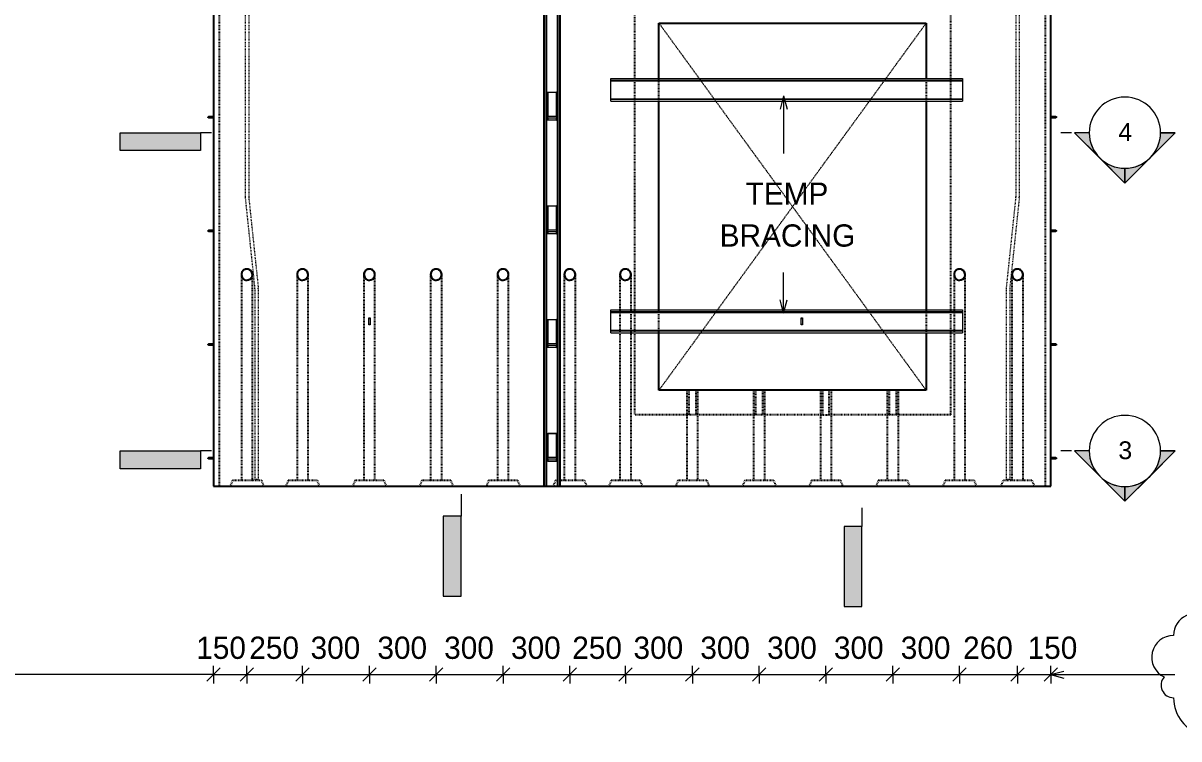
# Model space of a CAD drawing. Header units: millimetres. Extents: x 62878 to 76946, y 2133 to 10513.
# Drawn here: x 66028 to 71218, y 2133 to 5350 of the extents above; entities that cross this region are included whole.
import ezdxf

# ---------------------------------------------------------------- set-up
doc = ezdxf.new("R2010")
doc.units = ezdxf.units.MM
doc.linetypes.add('Dash', pattern=[6.36, 3.18, -3.18])
doc.linetypes.add('Overhead', pattern=[3.97, 2.38, -1.59])
for name, color, linetype, lineweight in [('A-ANNO-DIMS', 211, 'Continuous', 9), ('A-ANNO-DIMS-40', 211, 'Continuous', 9), ('A-DETL-MBND', 5, 'Continuous', 18), ('A-FLOR-OVHD', 1, 'Overhead', 18), ('A-GENM', 13, 'Continuous', 18), ('A-WALL', 113, 'Continuous', 25), ('A-WALL-HDLN', 110, 'Dash', 25), ('G-ANNO-REVC', 71, 'Continuous', 9), ('G-ANNO-SYMB', 111, 'Continuous', 9), ('G-ANNO-TEXT', 231, 'Continuous', 9), ('S-BEAM', 12, 'Continuous', 18), ('S-RBAR', 171, 'Continuous', 18)]:
    doc.layers.add(name, color=color, linetype=linetype, lineweight=lineweight)
doc.styles.add('Arial', font='arial.ttf', dxfattribs={"height": 80})
doc.styles.add('Nirmala UI Semilight', font='NirmalaS.ttf', dxfattribs={"height": 100})
doc.dimstyles.new('Diagonal_-_2_5mm_NI_UI', dxfattribs={"dimscale": 304.8, "dimtxt": 104.736395, "dimasz": 0.19685, "dimexe": 0.131234, "dimexo": 0.0625, "dimgap": 0.131234, "dimtad": 1, "dimdec": 0, "dimzin": 0, "dimdsep": 46, "dimtxsty": 'Nirmala UI Semilight', "dimblk1": 'OBLIQUE', "dimblk2": 'OBLIQUE', "dimsah": 1, "dimcen": 0.09, "dimazin": 0, "dimtfac": 1, "dimtdec": 4, "dimtix": 1, "dimtmove": 0, "dimatfit": 3, "dimfxl": 0.131234, "dimfxlon": 1, "dimtvp": 1, "dimtolj": 1, "dimtzin": 0, "dimarcsym": 2})
doc.dimstyles.new('Diagonal_-_2_5mm_NI_UI_2', dxfattribs={"dimscale": 304.8, "dimtxt": 104.736395, "dimasz": 0.19685, "dimexe": 0.131234, "dimexo": 0.0625, "dimgap": 0.131234, "dimtad": 1, "dimdec": 0, "dimzin": 0, "dimdsep": 46, "dimtxsty": 'Nirmala UI Semilight', "dimblk1": 'OBLIQUE', "dimblk2": 'OBLIQUE', "dimsah": 1, "dimcen": 0.09, "dimazin": 0, "dimtfac": 1, "dimtdec": 4, "dimtix": 1, "dimtmove": 2, "dimatfit": 3, "dimfxl": 0.131234, "dimfxlon": 1, "dimtvp": 1, "dimtolj": 1, "dimtzin": 0, "dimarcsym": 2})

# ---------------------------------------------------------------- blocks, each defined once
blk = doc.blocks.new('loopbox down bent - Wire Loop-602462-Elevation Front')
at = {"layer": 'A-GENM'}
for p, q in [((66857.3, 3905.8), (66858, 3905.8)), ((66883, 3908.8), (66881.5, 3908.8)), ((66881.5, 3902.7), (66883, 3902.7))]:
    blk.add_line(p, q, dxfattribs=at)
at = {"layer": 'A-GENM', "flags": 128}
for points in [[(66857.3, 3905.8), (66858.7, 3908.3), (66860.3, 3908.8)], [(66860.3, 3902.7), (66857.8, 3904.1), (66857.3, 3905.8)], [(66881.5, 3908.8), (66869.6, 3908.8), (66861.6, 3908.8), (66860.3, 3908.8)], [(66860.3, 3908.8), (66864.3, 3908.8), (66874.5, 3908.8), (66881.5, 3908.8)], [(66881.5, 3902.7), (66869.6, 3902.7), (66861.6, 3902.7), (66860.3, 3902.7)], [(66860.3, 3902.7), (66864.3, 3902.7), (66874.5, 3902.7), (66881.5, 3902.7)]]:
    blk.add_lwpolyline(points, dxfattribs=at)
blk = doc.blocks.new('loopbox down bent - Wire Loop-600440-Elevation Front')
at = {"layer": 'A-GENM'}
for p, q in [((70644.6, 3908.8), (70643, 3908.8)), ((70643, 3902.7), (70644.6, 3902.7)), ((70668.7, 3905.8), (70668.1, 3905.8))]:
    blk.add_line(p, q, dxfattribs=at)
at = {"layer": 'A-GENM', "flags": 128}
for points in [[(70644.6, 3908.8), (70656.5, 3908.8), (70664.4, 3908.8), (70665.8, 3908.8)], [(70665.8, 3908.8), (70661.8, 3908.8), (70651.5, 3908.8), (70644.6, 3908.8)], [(70644.6, 3902.7), (70656.5, 3902.7), (70664.4, 3902.7), (70665.8, 3902.7)], [(70665.8, 3902.7), (70661.8, 3902.7), (70651.5, 3902.7), (70644.6, 3902.7)], [(70665.8, 3908.8), (70668.3, 3907.4), (70668.8, 3905.8)], [(70668.8, 3905.8), (70667.4, 3903.2), (70665.8, 3902.7)]]:
    blk.add_lwpolyline(points, dxfattribs=at)
blk = doc.blocks.new('loopbox down bent - Wire Loop-V1-Elevation Front')
at = {"layer": 'A-GENM'}
for p, q in [((68382, 4017.2), (68382, 3906.8)), ((68383.2, 4017.2), (68382.1, 4017.2)), ((68383.2, 4017.2), (68384.8, 4017.2)), ((68384.8, 4017.2), (68384.8, 3908.7)), ((68384.8, 4017.2), (68421.2, 4017.2)), ((68421.2, 4016.3), (68384.8, 4016.3)), ((68421.2, 4017.2), (68422.8, 4017.2)), ((68421.2, 4017.2), (68421.2, 3908.7)), ((68424, 4017.2), (68422.8, 4017.2)), ((68424, 3904.8), (68424, 4017.2)), ((68382, 3906.7), (68382, 3892.3)), ((68382.1, 3892.3), (68383.2, 3892.3)), ((68384.8, 3892.3), (68383.2, 3892.3)), ((68384.5, 3908.8), (68384.7, 3908.8)), ((68384.7, 3902.7), (68384.5, 3902.7)), ((68384.8, 3902.8), (68384.8, 3892.3)), ((68384.8, 3893.1), (68421.2, 3893.1)), ((68421.2, 3892.3), (68384.8, 3892.3)), ((68421.2, 3902.8), (68421.2, 3892.3)), ((68422.8, 3892.3), (68421.2, 3892.3)), ((68421.4, 3908.8), (68421.6, 3908.8)), ((68421.6, 3902.7), (68421.4, 3902.7)), ((68422.8, 3892.3), (68424, 3892.3)), ((68424, 3892.3), (68424, 3904.7))]:
    blk.add_line(p, q, dxfattribs=at)
at = {"layer": 'A-GENM', "flags": 128}
for points in [[(68381.5, 3905.7), (68382.9, 3908.3), (68384.5, 3908.8)], [(68384.5, 3902.7), (68382, 3904.1), (68381.5, 3905.7)], [(68421.6, 3908.8), (68417.6, 3908.8), (68407.3, 3908.8), (68395.3, 3908.8), (68386.5, 3908.8), (68384.5, 3908.8)], [(68384.5, 3902.7), (68388.5, 3902.7), (68398.7, 3902.7), (68410.8, 3902.7), (68419.6, 3902.7), (68421.6, 3902.7)], [(68421.6, 3908.8), (68424.1, 3907.4), (68424.6, 3905.7)], [(68424.6, 3905.7), (68423.2, 3903.2), (68421.6, 3902.7)]]:
    blk.add_lwpolyline(points, dxfattribs=at)
at = {"layer": 'A-GENM'}
for start_param, end_param in [(0.108567, 0.261672), (2.87992, 3.101861), (5.759587, 6.174619), (3.255247, 3.349095)]:
    blk.add_ellipse((68388.6, 3905.7), major_axis=(0, 3.04), ratio=0.992467, start_param=start_param, end_param=end_param, dxfattribs=at)
blk = doc.blocks.new('RR spread anchor face based - RR-SA-1_4-160-614768-Elevation Front')
at = {"layer": 'A-GENM'}
for p, q in [((67660, 5602.2), (67660, 5604.7)), ((67660, 5604.7), (67666, 5604.7)), ((67660, 5577.2), (67660, 5602.2)), ((67660, 5602.2), (67666, 5602.2)), ((67660, 5574.7), (67660, 5577.2)), ((67660, 5577.2), (67666, 5577.2)), ((67666, 5574.7), (67660, 5574.7)), ((67666, 5604.7), (67666, 5602.2)), ((67666, 5602.2), (67666, 5577.2)), ((67666, 5577.2), (67666, 5574.7))]:
    blk.add_line(p, q, dxfattribs=at)
blk = doc.blocks.new('M_Linear Stiffener-Channel - C100X8-5349016-Elevation Front')
at = {"layer": 'S-BEAM'}
for p, q in [((68666.4, 4053.2), (68666.4, 4060.7)), ((68666.4, 4060.7), (70246.4, 4060.7)), ((68666.4, 4050.1), (68666.4, 4053.2)), ((68666.4, 4053.2), (70246.4, 4053.2)), ((68666.4, 3969.4), (68666.4, 4050.1)), ((68666.4, 4050.1), (70246.4, 4050.1)), ((70246.4, 4060.7), (70246.4, 4053.2)), ((70246.4, 4053.2), (70246.4, 4050.1)), ((70246.4, 4050.1), (70246.4, 3969.4)), ((68666.4, 3966.2), (68666.4, 3969.4)), ((68666.4, 3969.4), (70246.4, 3969.4)), ((68666.4, 3958.7), (68666.4, 3966.2)), ((70246.4, 3966.2), (68666.4, 3966.2)), ((68666.4, 3958.7), (70246.4, 3958.7)), ((70246.4, 3969.4), (70246.4, 3966.2)), ((70246.4, 3966.2), (70246.4, 3958.7))]:
    blk.add_line(p, q, dxfattribs=at)
blk = doc.blocks.new('Detail View - M_Section Tail - Filled Horizontal-14034-Elevation Front')
at = {"layer": 'G-ANNO-SYMB'}
blk.add_hatch(color=256, dxfattribs=at).paths.add_polyline_path([(66824.4, 3347.3), (66824.4, 3427.3), (66464.4, 3427.3), (66464.4, 3347.3)])
for p, q in [((66464.4, 3347.3), (66464.4, 3427.3)), ((66464.4, 3427.3), (66824.4, 3427.3)), ((66824.4, 3427.3), (66824.4, 3347.3)), ((66824.4, 3347.3), (66464.4, 3347.3))]:
    blk.add_line(p, q, dxfattribs=at)
blk = doc.blocks.new('Detail View - M_Section Head - Filled SHOP DWG-600895-Elevation Front')
at = {"layer": 'G-ANNO-SYMB'}
h = blk.add_hatch(color=256, dxfattribs=at)
edge = h.paths.add_edge_path()
edge.add_line((70748.9, 3427.3), (70815.2, 3427.3))
edge.add_arc((70975.2, 3427.3), 160, 180, 225)
edge.add_line((70862.1, 3314.2), (70748.9, 3427.3))
h = blk.add_hatch(color=256, dxfattribs=at)
edge = h.paths.add_edge_path()
edge.add_line((71201.5, 3427.3), (71088.3, 3314.2))
edge.add_arc((70975.2, 3427.3), 160, 315, 360)
edge.add_line((71135.2, 3427.3), (71201.5, 3427.3))
h = blk.add_hatch(color=256, dxfattribs=at)
edge = h.paths.add_edge_path()
edge.add_line((70975.2, 3201.1), (70862.1, 3314.2))
edge.add_arc((70975.2, 3427.3), 160, 225, 270)
edge.add_line((70975.2, 3267.3), (70975.2, 3201.1))
h = blk.add_hatch(color=256, dxfattribs=at)
edge = h.paths.add_edge_path()
edge.add_line((70975.2, 3201.1), (70975.2, 3267.3))
edge.add_arc((70975.2, 3427.3), 160, 270, 315)
edge.add_line((71088.3, 3314.2), (70975.2, 3201.1))
for p, q in [((70975.2, 3201.1), (70748.9, 3427.3)), ((70815.2, 3427.3), (70748.9, 3427.3)), ((70748.9, 3427.3), (70862.1, 3314.2)), ((70815.2, 3427.3), (70748.9, 3427.3)), ((70975.2, 3201.1), (71201.5, 3427.3)), ((71088.3, 3314.2), (71201.5, 3427.3)), ((71135.2, 3427.3), (71201.5, 3427.3)), ((71201.5, 3427.3), (71135.2, 3427.3)), ((70862.1, 3314.2), (70975.2, 3201.1)), ((70975.2, 3201.1), (71088.3, 3314.2)), ((70975.2, 3267.3), (70975.2, 3201.1)), ((70975.2, 3201.1), (70975.2, 3267.3))]:
    blk.add_line(p, q, dxfattribs=at)
for start, end in [(360, 180), (180, 360), (180, 225), (315, 0), (225, 270), (270, 315)]:
    blk.add_arc((70975.2, 3427.3), 160, start, end, dxfattribs=at)
blk = doc.blocks.new('DIMBLOCK60-Elevation Front')
at = {"layer": 'A-ANNO-DIMS-40'}
for p, q in [((66883, 2422.5), (66883, 2462.5)), ((66883, 2422.5), (66913, 2452.5)), ((67033, 2422.5), (67033, 2462.5)), ((67033, 2422.5), (67063, 2452.5)), ((66883, 2422.5), (66853, 2392.5)), ((66883, 2422.5), (67033, 2422.5)), ((66883, 2422.5), (66883, 2382.5)), ((67033, 2422.5), (67003, 2392.5)), ((67033, 2422.5), (67033, 2382.5))]:
    blk.add_line(p, q, dxfattribs=at)
at = {"layer": 'A-ANNO-DIMS-40', "color": 0, "insert": (66805.4, 2593), "char_height": 100, "width": 246.797, "attachment_point": 1, "line_spacing_factor": 1.142579, "style": 'Nirmala UI Semilight'}
blk.add_mtext('150', dxfattribs=at)
blk = doc.blocks.new('_Oblique')
at = {"color": 0, "linetype": 'ByBlock', "lineweight": -2}
blk.add_line((-0.5, -0.5), (0.5, 0.5), dxfattribs=at)
blk = doc.blocks.new('DIMBLOCK61-Elevation Front')
at = {"layer": 'A-ANNO-DIMS-40'}
for p, q in [((67033, 2422.5), (67033, 2462.5)), ((67033, 2422.5), (67063, 2452.5)), ((67283, 2422.5), (67283, 2462.5)), ((67283, 2422.5), (67313, 2452.5)), ((67033, 2422.5), (67003, 2392.5)), ((67033, 2422.5), (67283, 2422.5)), ((67033, 2422.5), (67033, 2382.5)), ((67283, 2422.5), (67253, 2392.5)), ((67283, 2422.5), (67283, 2382.5))]:
    blk.add_line(p, q, dxfattribs=at)
at = {"layer": 'A-ANNO-DIMS-40', "color": 0, "insert": (67043.8, 2593), "char_height": 100, "width": 274.219, "attachment_point": 1, "line_spacing_factor": 1.142579, "style": 'Nirmala UI Semilight'}
blk.add_mtext('250', dxfattribs=at)
blk = doc.blocks.new('DIMBLOCK62-Elevation Front')
at = {"layer": 'A-ANNO-DIMS-40'}
for p, q in [((67283, 2422.5), (67283, 2462.5)), ((67283, 2422.5), (67313, 2452.5)), ((67583, 2422.5), (67583, 2462.5)), ((67583, 2422.5), (67613, 2452.5)), ((67283, 2422.5), (67253, 2392.5)), ((67283, 2422.5), (67583, 2422.5)), ((67283, 2422.5), (67283, 2382.5)), ((67583, 2422.5), (67553, 2392.5)), ((67583, 2422.5), (67583, 2382.5))]:
    blk.add_line(p, q, dxfattribs=at)
at = {"layer": 'A-ANNO-DIMS-40', "color": 0, "insert": (67318.8, 2593), "char_height": 100, "width": 274.219, "attachment_point": 1, "line_spacing_factor": 1.142579, "style": 'Nirmala UI Semilight'}
blk.add_mtext('300', dxfattribs=at)
blk = doc.blocks.new('DIMBLOCK63-Elevation Front')
at = {"layer": 'A-ANNO-DIMS-40'}
for p, q in [((67583, 2422.5), (67583, 2462.5)), ((67583, 2422.5), (67613, 2452.5)), ((67883, 2422.5), (67883, 2462.5)), ((67883, 2422.5), (67913, 2452.5)), ((67583, 2422.5), (67553, 2392.5)), ((67583, 2422.5), (67883, 2422.5)), ((67583, 2422.5), (67583, 2382.5)), ((67883, 2422.5), (67853, 2392.5)), ((67883, 2422.5), (67883, 2382.5))]:
    blk.add_line(p, q, dxfattribs=at)
at = {"layer": 'A-ANNO-DIMS-40', "color": 0, "insert": (67618.8, 2593), "char_height": 100, "width": 274.219, "attachment_point": 1, "line_spacing_factor": 1.142579, "style": 'Nirmala UI Semilight'}
blk.add_mtext('300', dxfattribs=at)
blk = doc.blocks.new('DIMBLOCK64-Elevation Front')
at = {"layer": 'A-ANNO-DIMS-40'}
for p, q in [((67883, 2422.5), (67883, 2462.5)), ((67883, 2422.5), (67913, 2452.5)), ((68183, 2422.5), (68183, 2462.5)), ((68183, 2422.5), (68213, 2452.5)), ((67883, 2422.5), (67853, 2392.5)), ((67883, 2422.5), (68183, 2422.5)), ((67883, 2422.5), (67883, 2382.5)), ((68183, 2422.5), (68153, 2392.5)), ((68183, 2422.5), (68183, 2382.5))]:
    blk.add_line(p, q, dxfattribs=at)
at = {"layer": 'A-ANNO-DIMS-40', "color": 0, "insert": (67918.8, 2593), "char_height": 100, "width": 274.219, "attachment_point": 1, "line_spacing_factor": 1.142579, "style": 'Nirmala UI Semilight'}
blk.add_mtext('300', dxfattribs=at)
blk = doc.blocks.new('DIMBLOCK65-Elevation Front')
at = {"layer": 'A-ANNO-DIMS-40'}
for p, q in [((68183, 2422.5), (68183, 2462.5)), ((68183, 2422.5), (68213, 2452.5)), ((68483, 2422.5), (68483, 2462.5)), ((68483, 2422.5), (68513, 2452.5)), ((68183, 2422.5), (68153, 2392.5)), ((68183, 2422.5), (68483, 2422.5)), ((68183, 2422.5), (68183, 2382.5)), ((68483, 2422.5), (68453, 2392.5)), ((68483, 2422.5), (68483, 2382.5))]:
    blk.add_line(p, q, dxfattribs=at)
at = {"layer": 'A-ANNO-DIMS-40', "color": 0, "insert": (68218.8, 2593), "char_height": 100, "width": 274.219, "attachment_point": 1, "line_spacing_factor": 1.142579, "style": 'Nirmala UI Semilight'}
blk.add_mtext('300', dxfattribs=at)
blk = doc.blocks.new('DIMBLOCK66-Elevation Front')
at = {"layer": 'A-ANNO-DIMS-40'}
for p, q in [((68483, 2422.5), (68483, 2462.5)), ((68483, 2422.5), (68513, 2452.5)), ((68733, 2422.5), (68733, 2462.5)), ((68733, 2422.5), (68763, 2452.5)), ((68483, 2422.5), (68453, 2392.5)), ((68483, 2422.5), (68733, 2422.5)), ((68483, 2422.5), (68483, 2382.5)), ((68733, 2422.5), (68703, 2392.5)), ((68733, 2422.5), (68733, 2382.5))]:
    blk.add_line(p, q, dxfattribs=at)
at = {"layer": 'A-ANNO-DIMS-40', "color": 0, "insert": (68493.8, 2593), "char_height": 100, "width": 274.219, "attachment_point": 1, "line_spacing_factor": 1.142579, "style": 'Nirmala UI Semilight'}
blk.add_mtext('250', dxfattribs=at)
blk = doc.blocks.new('DIMBLOCK67-Elevation Front')
at = {"layer": 'A-ANNO-DIMS-40'}
for p, q in [((68733, 2422.5), (68733, 2462.5)), ((68733, 2422.5), (68763, 2452.5)), ((69033, 2422.5), (69033, 2462.5)), ((69033, 2422.5), (69063, 2452.5)), ((68733, 2422.5), (68703, 2392.5)), ((68733, 2422.5), (69033, 2422.5)), ((68733, 2422.5), (68733, 2382.5)), ((69033, 2422.5), (69003, 2392.5)), ((69033, 2422.5), (69033, 2382.5))]:
    blk.add_line(p, q, dxfattribs=at)
at = {"layer": 'A-ANNO-DIMS-40', "color": 0, "insert": (68768.8, 2593), "char_height": 100, "width": 274.219, "attachment_point": 1, "line_spacing_factor": 1.142579, "style": 'Nirmala UI Semilight'}
blk.add_mtext('300', dxfattribs=at)
blk = doc.blocks.new('DIMBLOCK68-Elevation Front')
at = {"layer": 'A-ANNO-DIMS-40'}
for p, q in [((69033, 2422.5), (69033, 2462.5)), ((69033, 2422.5), (69063, 2452.5)), ((69333, 2422.5), (69333, 2462.5)), ((69333, 2422.5), (69363, 2452.5)), ((69033, 2422.5), (69003, 2392.5)), ((69033, 2422.5), (69333, 2422.5)), ((69033, 2422.5), (69033, 2382.5)), ((69333, 2422.5), (69303, 2392.5)), ((69333, 2422.5), (69333, 2382.5))]:
    blk.add_line(p, q, dxfattribs=at)
at = {"layer": 'A-ANNO-DIMS-40', "color": 0, "insert": (69068.8, 2593), "char_height": 100, "width": 274.219, "attachment_point": 1, "line_spacing_factor": 1.142579, "style": 'Nirmala UI Semilight'}
blk.add_mtext('300', dxfattribs=at)
blk = doc.blocks.new('DIMBLOCK69-Elevation Front')
at = {"layer": 'A-ANNO-DIMS-40'}
for p, q in [((69333, 2422.5), (69333, 2462.5)), ((69333, 2422.5), (69363, 2452.5)), ((69633, 2422.5), (69633, 2462.5)), ((69633, 2422.5), (69663, 2452.5)), ((69333, 2422.5), (69303, 2392.5)), ((69333, 2422.5), (69633, 2422.5)), ((69333, 2422.5), (69333, 2382.5)), ((69633, 2422.5), (69603, 2392.5)), ((69633, 2422.5), (69633, 2382.5))]:
    blk.add_line(p, q, dxfattribs=at)
at = {"layer": 'A-ANNO-DIMS-40', "color": 0, "insert": (69368.8, 2593), "char_height": 100, "width": 274.219, "attachment_point": 1, "line_spacing_factor": 1.142579, "style": 'Nirmala UI Semilight'}
blk.add_mtext('300', dxfattribs=at)
blk = doc.blocks.new('DIMBLOCK70-Elevation Front')
at = {"layer": 'A-ANNO-DIMS-40'}
for p, q in [((69633, 2422.5), (69633, 2462.5)), ((69633, 2422.5), (69663, 2452.5)), ((69933, 2422.5), (69933, 2462.5)), ((69933, 2422.5), (69963, 2452.5)), ((69633, 2422.5), (69603, 2392.5)), ((69633, 2422.5), (69933, 2422.5)), ((69633, 2422.5), (69633, 2382.5)), ((69933, 2422.5), (69903, 2392.5)), ((69933, 2422.5), (69933, 2382.5))]:
    blk.add_line(p, q, dxfattribs=at)
at = {"layer": 'A-ANNO-DIMS-40', "color": 0, "insert": (69668.8, 2593), "char_height": 100, "width": 274.219, "attachment_point": 1, "line_spacing_factor": 1.142579, "style": 'Nirmala UI Semilight'}
blk.add_mtext('300', dxfattribs=at)
blk = doc.blocks.new('DIMBLOCK71-Elevation Front')
at = {"layer": 'A-ANNO-DIMS-40'}
for p, q in [((69933, 2422.5), (69933, 2462.5)), ((69933, 2422.5), (69963, 2452.5)), ((70233, 2422.5), (70233, 2462.5)), ((70233, 2422.5), (70263, 2452.5)), ((69933, 2422.5), (69903, 2392.5)), ((69933, 2422.5), (70233, 2422.5)), ((69933, 2422.5), (69933, 2382.5)), ((70233, 2422.5), (70203, 2392.5)), ((70233, 2422.5), (70233, 2382.5))]:
    blk.add_line(p, q, dxfattribs=at)
at = {"layer": 'A-ANNO-DIMS-40', "color": 0, "insert": (69968.8, 2593), "char_height": 100, "width": 274.219, "attachment_point": 1, "line_spacing_factor": 1.142579, "style": 'Nirmala UI Semilight'}
blk.add_mtext('300', dxfattribs=at)
blk = doc.blocks.new('DIMBLOCK72-Elevation Front')
at = {"layer": 'A-ANNO-DIMS-40'}
for p, q in [((70233, 2422.5), (70233, 2462.5)), ((70233, 2422.5), (70263, 2452.5)), ((70493, 2422.5), (70493, 2462.5)), ((70493, 2422.5), (70523, 2452.5)), ((70233, 2422.5), (70203, 2392.5)), ((70233, 2422.5), (70493, 2422.5)), ((70233, 2422.5), (70233, 2382.5)), ((70493, 2422.5), (70463, 2392.5)), ((70493, 2422.5), (70493, 2382.5))]:
    blk.add_line(p, q, dxfattribs=at)
at = {"layer": 'A-ANNO-DIMS-40', "color": 0, "insert": (70248.8, 2593), "char_height": 100, "width": 274.219, "attachment_point": 1, "line_spacing_factor": 1.142579, "style": 'Nirmala UI Semilight'}
blk.add_mtext('260', dxfattribs=at)
blk = doc.blocks.new('DIMBLOCK73-Elevation Front')
at = {"layer": 'A-ANNO-DIMS-40'}
for p, q in [((70493, 2422.5), (70493, 2462.5)), ((70493, 2422.5), (70523, 2452.5)), ((70643, 2422.5), (70643, 2462.5)), ((70643, 2422.5), (70673, 2452.5)), ((70493, 2422.5), (70463, 2392.5)), ((70493, 2422.5), (70643, 2422.5)), ((70493, 2422.5), (70493, 2382.5)), ((70643, 2422.5), (70613, 2392.5)), ((70643, 2422.5), (70643, 2382.5))]:
    blk.add_line(p, q, dxfattribs=at)
at = {"layer": 'A-ANNO-DIMS-40', "color": 0, "insert": (70538.6, 2593), "char_height": 100, "width": 246.797, "attachment_point": 1, "line_spacing_factor": 1.142579, "style": 'Nirmala UI Semilight'}
blk.add_mtext('150', dxfattribs=at)
blk = doc.blocks.new('Family - ___-5357887-Elevation Front')
at = {"layer": 'G-ANNO-REVC'}
for centre, radius, start, end in [((71512.1, 2598.4), 171.5, 0, 154.7912), ((72002.1, 2598.4), 171.5, 0, 154.7912), ((71291.6, 2598.4), 98, 48.1897, 180), ((71781.6, 2598.4), 98, 48.1897, 180), ((71193.6, 2500.4), 98, 90, 244.7912), ((72173.6, 2542.4), 56, 318.1897, 90), ((72173.6, 2416.4), 98, 270, 64.7912), ((71193.6, 2374.4), 56, 138.1897, 270), ((71365.1, 2318.4), 171.5, 180, 334.7912), ((71585.6, 2318.4), 98, 228.1897, 0), ((71855.1, 2318.4), 171.5, 180, 334.7912), ((72075.6, 2318.4), 98, 228.1897, 0)]:
    blk.add_arc(centre, radius, start, end, dxfattribs=at)

msp = doc.modelspace()

# ---------------------------------------------------------------- linework, layer by layer
at = {"layer": 'A-DETL-MBND'}
msp.add_line((66883, 2422.5), (65294, 2422.5), dxfattribs=at)
at = {"layer": 'A-FLOR-OVHD'}
for p, q in [((68883, 3699.8), (70083, 5349.7)), ((68883, 5349.7), (70083, 3699.8))]:
    msp.add_line(p, q, dxfattribs=at)
at = {"layer": 'A-WALL'}
for p, q in [((66883, 6199.7), (66883, 3269.7)), ((68378, 3269.7), (68378, 6199.7)), ((68428, 6199.7), (68428, 3269.7)), ((68438, 6199.7), (68438, 3269.7)), ((70643, 3269.7), (70643, 6199.7)), ((68368, 3269.7), (68368, 6162.2)), ((68883, 5100.7), (68883, 5349.7)), ((68883, 5349.7), (70083, 5349.7)), ((70083, 5349.7), (70083, 5100.7)), ((68883, 4060.7), (68883, 4998.7)), ((70083, 4998.7), (70083, 4060.7)), ((68883, 3699.8), (68883, 3958.7)), ((70083, 3958.7), (70083, 3699.8)), ((70083, 3699.8), (68883, 3699.8)), ((66883, 3269.7), (70643, 3269.7))]:
    msp.add_line(p, q, dxfattribs=at)
at = {"layer": 'A-WALL', "flags": 128}
for points in [[(67033, 4244.7), (67019.4, 4240.7), (67010.2, 4230), (67008, 4219.7)], [(67008, 4219.7), (67012.1, 4206.2), (67022.8, 4196.9), (67033, 4194.7)], [(67058, 4219.7), (67054, 4233.3), (67043.3, 4242.6), (67033, 4244.7)], [(67033, 4194.7), (67046.6, 4198.8), (67055.9, 4209.5), (67058, 4219.7)], [(67058, 4214.7), (67058, 4218.4), (67058, 4219.7)], [(67283, 4244.7), (67269.4, 4240.7), (67260.2, 4230), (67258, 4219.7)], [(67258, 4219.7), (67262.1, 4206.2), (67272.8, 4196.9), (67283, 4194.7)], [(67308, 4219.7), (67304, 4233.3), (67293.3, 4242.6), (67283, 4244.7)], [(67283, 4194.7), (67296.6, 4198.8), (67305.9, 4209.5), (67308, 4219.7)], [(67308, 4214.7), (67308, 4218.4), (67308, 4219.7)], [(67583, 4244.7), (67569.4, 4240.7), (67560.2, 4230), (67558, 4219.7)], [(67558, 4219.7), (67562.1, 4206.2), (67572.8, 4196.9), (67583, 4194.7)], [(67608, 4219.7), (67604, 4233.3), (67593.3, 4242.6), (67583, 4244.7)], [(67583, 4194.7), (67596.6, 4198.8), (67605.9, 4209.5), (67608, 4219.7)], [(67608, 4214.7), (67608, 4218.4), (67608, 4219.7)], [(67883, 4244.7), (67869.4, 4240.7), (67860.2, 4230), (67858, 4219.7)], [(67858, 4219.7), (67862.1, 4206.2), (67872.8, 4196.9), (67883, 4194.7)], [(67908, 4219.7), (67904, 4233.3), (67893.3, 4242.6), (67883, 4244.7)], [(67883, 4194.7), (67896.6, 4198.8), (67905.9, 4209.5), (67908, 4219.7)], [(67908, 4214.7), (67908, 4218.4), (67908, 4219.7)], [(68183, 4244.7), (68169.4, 4240.7), (68160.2, 4230), (68158, 4219.7)], [(68158, 4219.7), (68162.1, 4206.2), (68172.8, 4196.9), (68183, 4194.7)], [(68208, 4219.7), (68204, 4233.3), (68193.3, 4242.6), (68183, 4244.7)], [(68183, 4194.7), (68196.6, 4198.8), (68205.9, 4209.5), (68208, 4219.7)], [(68208, 4214.7), (68208, 4218.4), (68208, 4219.7)], [(68483, 4244.7), (68469.4, 4240.7), (68460.2, 4230), (68458, 4219.7)], [(68458, 4219.7), (68462.1, 4206.2), (68472.8, 4196.9), (68483, 4194.7)], [(68508, 4219.7), (68504, 4233.3), (68493.3, 4242.6), (68483, 4244.7)], [(68483, 4194.7), (68496.6, 4198.8), (68505.9, 4209.5), (68508, 4219.7)], [(68508, 4214.7), (68508, 4218.4), (68508, 4219.7)], [(68733, 4244.7), (68719.4, 4240.7), (68710.2, 4230), (68708, 4219.7)], [(68708, 4219.7), (68712.1, 4206.2), (68722.8, 4196.9), (68733, 4194.7)], [(68758, 4219.7), (68754, 4233.3), (68743.3, 4242.6), (68733, 4244.7)], [(68733, 4194.7), (68746.6, 4198.8), (68755.9, 4209.5), (68758, 4219.7)], [(68758, 4214.7), (68758, 4218.4), (68758, 4219.7)], [(70233, 4244.7), (70219.4, 4240.7), (70210.2, 4230), (70208, 4219.7)], [(70208, 4219.7), (70212.1, 4206.2), (70222.8, 4196.9), (70233, 4194.7)], [(70258, 4219.7), (70254, 4233.3), (70243.3, 4242.6), (70233, 4244.7)], [(70233, 4194.7), (70246.6, 4198.8), (70255.9, 4209.5), (70258, 4219.7)], [(70258, 4214.7), (70258, 4218.4), (70258, 4219.7)], [(70493, 4244.7), (70479.4, 4240.7), (70470.2, 4230), (70468, 4219.7)], [(70468, 4219.7), (70472.1, 4206.2), (70482.8, 4196.9), (70493, 4194.7)], [(70518, 4219.7), (70514, 4233.3), (70503.3, 4242.6), (70493, 4244.7)], [(70493, 4194.7), (70506.6, 4198.8), (70515.9, 4209.5), (70518, 4219.7)], [(70518, 4214.7), (70518, 4218.4), (70518, 4219.7)]]:
    msp.add_lwpolyline(points, dxfattribs=at)
at = {"layer": 'A-WALL'}
for centre, start, end in [((67033, 4219.7), 158.678, 179.4399), ((67033, 4219.7), 180.4537, 211.9343), ((67033, 4219.7), 154.788, 158.1875), ((67033, 4219.7), 124.9121, 154.1171), ((67033, 4219.7), 212.3287, 213.8906), ((67033, 4219.7), 214.9256, 244.1081), ((67033, 4219.7), 122.4482, 123.9041), ((67033, 4219.7), 90.7285, 121.8148), ((67033, 4219.7), 69.0606, 88.566), ((67033, 4219.7), 64.8057, 67.8049), ((67033, 4219.7), 34.9387, 64.0994), ((67033, 4219.7), 304.8912, 334.131), ((67033, 4219.7), 32.3047, 33.8775), ((67033, 4219.7), 0.3984, 31.9583), ((67033, 4219.7), 334.7741, 338.1558), ((67033, 4219.7), 338.7097, 359.3674), ((67283, 4219.7), 158.678, 179.4399), ((67283, 4219.7), 180.4537, 211.9343), ((67283, 4219.7), 154.788, 158.1875), ((67283, 4219.7), 124.9121, 154.1171), ((67283, 4219.7), 212.3287, 213.8906), ((67283, 4219.7), 214.9256, 244.1081), ((67283, 4219.7), 122.4482, 123.9041), ((67283, 4219.7), 90.7285, 121.8148), ((67283, 4219.7), 69.0606, 88.566), ((67283, 4219.7), 64.8057, 67.8049), ((67283, 4219.7), 34.9387, 64.0994), ((67283, 4219.7), 304.8912, 334.131), ((67283, 4219.7), 32.3047, 33.8775), ((67283, 4219.7), 0.3984, 31.9583), ((67283, 4219.7), 334.7741, 338.1558), ((67283, 4219.7), 338.7097, 359.3674), ((67583, 4219.7), 158.678, 179.4399), ((67583, 4219.7), 180.4537, 211.9343), ((67583, 4219.7), 154.788, 158.1875), ((67583, 4219.7), 124.9121, 154.1171), ((67583, 4219.7), 212.3287, 213.8906), ((67583, 4219.7), 214.9256, 244.1081), ((67583, 4219.7), 122.4482, 123.9041), ((67583, 4219.7), 90.7285, 121.8148), ((67583, 4219.7), 69.0606, 88.566), ((67583, 4219.7), 64.8057, 67.8049), ((67583, 4219.7), 34.9387, 64.0994), ((67583, 4219.7), 304.8912, 334.131), ((67583, 4219.7), 32.3047, 33.8775), ((67583, 4219.7), 0.3984, 31.9583), ((67583, 4219.7), 334.7741, 338.1558), ((67583, 4219.7), 338.7097, 359.3674), ((67883, 4219.7), 158.678, 179.4399), ((67883, 4219.7), 180.4537, 211.9343), ((67883, 4219.7), 154.788, 158.1875), ((67883, 4219.7), 124.9121, 154.1171), ((67883, 4219.7), 212.3287, 213.8906), ((67883, 4219.7), 214.9256, 244.1081), ((67883, 4219.7), 122.4482, 123.9041), ((67883, 4219.7), 90.7285, 121.8148), ((67883, 4219.7), 69.0606, 88.566), ((67883, 4219.7), 64.8057, 67.8049), ((67883, 4219.7), 34.9387, 64.0994), ((67883, 4219.7), 304.8912, 334.131), ((67883, 4219.7), 32.3047, 33.8775), ((67883, 4219.7), 0.3984, 31.9583), ((67883, 4219.7), 334.7741, 338.1558), ((67883, 4219.7), 338.7097, 359.3674), ((68183, 4219.7), 158.678, 179.4399), ((68183, 4219.7), 180.4537, 211.9343), ((68183, 4219.7), 154.788, 158.1875), ((68183, 4219.7), 124.9121, 154.1171), ((68183, 4219.7), 212.3287, 213.8906), ((68183, 4219.7), 214.9256, 244.1081), ((68183, 4219.7), 122.4482, 123.9041), ((68183, 4219.7), 90.7285, 121.8148), ((68183, 4219.7), 69.0606, 88.566), ((68183, 4219.7), 64.8057, 67.8049), ((68183, 4219.7), 34.9387, 64.0994), ((68183, 4219.7), 304.8912, 334.131), ((68183, 4219.7), 32.3047, 33.8775), ((68183, 4219.7), 0.3984, 31.9583), ((68183, 4219.7), 334.7741, 338.1558), ((68183, 4219.7), 338.7097, 359.3674), ((68483, 4219.7), 158.678, 179.4399), ((68483, 4219.7), 180.4537, 211.9343), ((68483, 4219.7), 154.788, 158.1875), ((68483, 4219.7), 124.9121, 154.1171), ((68483, 4219.7), 212.3287, 213.8906), ((68483, 4219.7), 214.9256, 244.1081), ((68483, 4219.7), 122.4482, 123.9041), ((68483, 4219.7), 90.7285, 121.8148), ((68483, 4219.7), 69.0606, 88.566), ((68483, 4219.7), 64.8057, 67.8049), ((68483, 4219.7), 34.9387, 64.0994), ((68483, 4219.7), 304.8912, 334.131), ((68483, 4219.7), 32.3047, 33.8775), ((68483, 4219.7), 0.3984, 31.9583), ((68483, 4219.7), 334.7741, 338.1558), ((68483, 4219.7), 338.7097, 359.3674), ((68733, 4219.7), 158.678, 179.4399), ((68733, 4219.7), 180.4537, 211.9343), ((68733, 4219.7), 154.788, 158.1875), ((68733, 4219.7), 124.9121, 154.1171), ((68733, 4219.7), 212.3287, 213.8906), ((68733, 4219.7), 214.9256, 244.1081), ((68733, 4219.7), 122.4482, 123.9041), ((68733, 4219.7), 90.7285, 121.8148), ((68733, 4219.7), 69.0606, 88.566), ((68733, 4219.7), 64.8057, 67.8049), ((68733, 4219.7), 34.9387, 64.0994), ((68733, 4219.7), 304.8912, 334.131), ((68733, 4219.7), 32.3047, 33.8775), ((68733, 4219.7), 0.3984, 31.9583), ((68733, 4219.7), 334.7741, 338.1558), ((68733, 4219.7), 338.7097, 359.3674), ((70233, 4219.7), 158.678, 179.4399), ((70233, 4219.7), 180.4537, 211.9343), ((70233, 4219.7), 154.788, 158.1875), ((70233, 4219.7), 124.9121, 154.1171), ((70233, 4219.7), 212.3287, 213.8906), ((70233, 4219.7), 214.9256, 244.1081), ((70233, 4219.7), 122.4482, 123.9041), ((70233, 4219.7), 90.7285, 121.8148), ((70233, 4219.7), 69.0606, 88.566), ((70233, 4219.7), 64.8057, 67.8049), ((70233, 4219.7), 34.9387, 64.0994), ((70233, 4219.7), 304.8912, 334.131), ((70233, 4219.7), 32.3047, 33.8775), ((70233, 4219.7), 0.3984, 31.9583), ((70233, 4219.7), 334.7741, 338.1558), ((70233, 4219.7), 338.7097, 359.3674), ((70493, 4219.7), 158.678, 179.4399), ((70493, 4219.7), 180.4537, 211.9343), ((70493, 4219.7), 154.788, 158.1875), ((70493, 4219.7), 124.9121, 154.1171), ((70493, 4219.7), 212.3287, 213.8906), ((70493, 4219.7), 214.9256, 244.1081), ((70493, 4219.7), 122.4482, 123.9041), ((70493, 4219.7), 90.7285, 121.8148), ((70493, 4219.7), 69.0606, 88.566), ((70493, 4219.7), 64.8057, 67.8049), ((70493, 4219.7), 34.9387, 64.0994), ((70493, 4219.7), 304.8912, 334.131), ((70493, 4219.7), 32.3047, 33.8775), ((70493, 4219.7), 0.3984, 31.9583), ((70493, 4219.7), 334.7741, 338.1558), ((70493, 4219.7), 338.7097, 359.3674), ((67033, 4219.7), 244.7969, 247.806), ((67033, 4219.7), 249.0595, 268.5684), ((67033, 4219.7), 270.7262, 301.8158), ((67033, 4219.7), 302.4471, 303.925), ((67283, 4219.7), 244.7969, 247.806), ((67283, 4219.7), 249.0595, 268.5684), ((67283, 4219.7), 270.7262, 301.8158), ((67283, 4219.7), 302.4471, 303.925), ((67583, 4219.7), 244.7969, 247.806), ((67583, 4219.7), 249.0595, 268.5684), ((67583, 4219.7), 270.7262, 301.8158), ((67583, 4219.7), 302.4471, 303.925), ((67883, 4219.7), 244.7969, 247.806), ((67883, 4219.7), 249.0595, 268.5684), ((67883, 4219.7), 270.7262, 301.8158), ((67883, 4219.7), 302.4471, 303.925), ((68183, 4219.7), 244.7969, 247.806), ((68183, 4219.7), 249.0595, 268.5684), ((68183, 4219.7), 270.7262, 301.8158), ((68183, 4219.7), 302.4471, 303.925), ((68483, 4219.7), 244.7969, 247.806), ((68483, 4219.7), 249.0595, 268.5684), ((68483, 4219.7), 270.7262, 301.8158), ((68483, 4219.7), 302.4471, 303.925), ((68733, 4219.7), 244.7969, 247.806), ((68733, 4219.7), 249.0595, 268.5684), ((68733, 4219.7), 270.7262, 301.8158), ((68733, 4219.7), 302.4471, 303.925), ((70233, 4219.7), 244.7969, 247.806), ((70233, 4219.7), 249.0595, 268.5684), ((70233, 4219.7), 270.7262, 301.8158), ((70233, 4219.7), 302.4471, 303.925), ((70493, 4219.7), 244.7969, 247.806), ((70493, 4219.7), 249.0595, 268.5684), ((70493, 4219.7), 270.7262, 301.8158), ((70493, 4219.7), 302.4471, 303.925)]:
    msp.add_arc(centre, 25, start, end, dxfattribs=at)
at = {"layer": 'A-WALL-HDLN'}
for p, q in [((66908, 6199.7), (66908, 3269.7)), ((70618, 3269.7), (70618, 6199.7)), ((68773, 5459.7), (68773, 5100.8)), ((70193, 5100.8), (70193, 5459.7)), ((68773, 5100.7), (68773, 5093.3)), ((68773, 5093.2), (68773, 5090.2)), ((68773, 5090.1), (68773, 5009.4)), ((68883, 5093.3), (68883, 5100.7)), ((68883, 5090.2), (68883, 5093.2)), ((68883, 5009.4), (68883, 5090.1)), ((70083, 5100.7), (70083, 5093.3)), ((70083, 5093.2), (70083, 5090.2)), ((70083, 5090.1), (70083, 5009.4)), ((70193, 5093.3), (70193, 5100.7)), ((70193, 5090.2), (70193, 5093.2)), ((70193, 5009.4), (70193, 5090.1)), ((68773, 5009.3), (68773, 5006.3)), ((68773, 5006.2), (68773, 4998.8)), ((68773, 4998.7), (68773, 4060.8)), ((68883, 5006.3), (68883, 5009.3)), ((68883, 4998.8), (68883, 5006.2)), ((70083, 5009.3), (70083, 5006.3)), ((70083, 5006.2), (70083, 4998.8)), ((70193, 5006.3), (70193, 5009.3)), ((70193, 4998.8), (70193, 5006.2)), ((70193, 4060.8), (70193, 4998.7)), ((67008, 4149.7), (67008, 3294.8)), ((67058, 3294.8), (67058, 4149.7)), ((67258, 4149.7), (67258, 3294.7)), ((67308, 3294.7), (67308, 4149.7)), ((67558, 4149.7), (67558, 3294.7)), ((67608, 3294.7), (67608, 4149.7)), ((67858, 4149.7), (67858, 3294.7)), ((67908, 3294.7), (67908, 4149.7)), ((68158, 4149.7), (68158, 3294.7)), ((68208, 3294.7), (68208, 4149.7)), ((68458, 4149.7), (68458, 3294.7)), ((68508, 3294.7), (68508, 4149.7)), ((68708, 4149.7), (68708, 4060.8)), ((68758, 4060.8), (68758, 4149.7)), ((70208, 4149.7), (70208, 4060.8)), ((70258, 3294.7), (70258, 4149.7)), ((70468, 4149.7), (70468, 3294.8)), ((70518, 3294.8), (70518, 4149.7)), ((68708, 4060.7), (68708, 4053.3)), ((68708, 4053.2), (68708, 4050.2)), ((68708, 4050.1), (68708, 3969.4)), ((68758, 4053.3), (68758, 4060.7)), ((68758, 4050.2), (68758, 4053.2)), ((68758, 3969.4), (68758, 4050.1)), ((68773, 4060.7), (68773, 4053.3)), ((68773, 4053.2), (68773, 4050.2)), ((68773, 4050.1), (68773, 3969.4)), ((68883, 4053.3), (68883, 4060.7)), ((68883, 4050.2), (68883, 4053.2)), ((68883, 3969.4), (68883, 4050.1)), ((70083, 4060.7), (70083, 4053.3)), ((70083, 4053.2), (70083, 4050.2)), ((70083, 4050.1), (70083, 3969.4)), ((70193, 4053.3), (70193, 4060.7)), ((70193, 4050.2), (70193, 4053.2)), ((70193, 3969.4), (70193, 4050.1)), ((70208, 4060.7), (70208, 4053.3)), ((70208, 4053.2), (70208, 4050.2)), ((70208, 4050.1), (70208, 3969.4)), ((68708, 3969.3), (68708, 3966.3)), ((68708, 3966.2), (68708, 3958.8)), ((68708, 3958.7), (68708, 3294.7)), ((68758, 3966.3), (68758, 3969.3)), ((68758, 3958.8), (68758, 3966.2)), ((68758, 3294.7), (68758, 3958.7)), ((68773, 3969.3), (68773, 3966.3)), ((68773, 3966.2), (68773, 3958.8)), ((68773, 3958.7), (68773, 3589.8)), ((68883, 3966.3), (68883, 3969.3)), ((68883, 3958.8), (68883, 3966.2)), ((70083, 3969.3), (70083, 3966.3)), ((70083, 3966.2), (70083, 3958.8)), ((70193, 3966.3), (70193, 3969.3)), ((70193, 3958.8), (70193, 3966.2)), ((70193, 3589.8), (70193, 3958.7)), ((70208, 3969.3), (70208, 3966.3)), ((70208, 3966.2), (70208, 3958.8)), ((70208, 3958.7), (70208, 3294.7)), ((69008, 3699.8), (69008, 3294.8)), ((69018, 3589.8), (69018, 3699.8)), ((69048, 3699.8), (69048, 3589.8)), ((69058, 3294.8), (69058, 3699.8)), ((69308, 3699.8), (69308, 3294.7)), ((69318, 3589.8), (69318, 3699.8)), ((69348, 3699.8), (69348, 3589.8)), ((69358, 3294.7), (69358, 3699.8)), ((69608, 3699.8), (69608, 3294.7)), ((69618, 3699.8), (69618, 3589.8)), ((69648, 3589.8), (69648, 3699.8)), ((69658, 3294.7), (69658, 3699.8)), ((69908, 3699.8), (69908, 3294.7)), ((69918, 3589.8), (69918, 3699.8)), ((69948, 3699.8), (69948, 3589.8)), ((69958, 3294.7), (69958, 3699.8)), ((69008, 3589.8), (68773, 3589.8)), ((69058, 3589.8), (69008.1, 3589.8)), ((69308, 3589.8), (69058.1, 3589.8)), ((69358, 3589.8), (69308.1, 3589.8)), ((69608, 3589.8), (69358.1, 3589.8)), ((69608.1, 3589.8), (69658, 3589.8)), ((69908, 3589.8), (69658.1, 3589.8)), ((69958, 3589.8), (69908.1, 3589.8)), ((70193, 3589.8), (69958.1, 3589.8)), ((66968, 3294.7), (66958.1, 3269.8)), ((67098, 3294.7), (66968, 3294.7)), ((67098, 3294.7), (67108, 3269.8)), ((67218, 3294.7), (67208, 3269.7)), ((67348, 3294.7), (67218, 3294.7)), ((67348, 3294.7), (67358, 3269.7)), ((67518, 3294.7), (67508, 3269.7)), ((67648, 3294.7), (67518, 3294.7)), ((67648, 3294.7), (67658, 3269.7)), ((67818, 3294.7), (67808, 3269.7)), ((67948, 3294.7), (67818, 3294.7)), ((67948, 3294.7), (67958, 3269.7)), ((68118, 3294.7), (68108, 3269.7)), ((68248, 3294.7), (68118, 3294.7)), ((68248, 3294.7), (68258, 3269.7)), ((68418, 3294.7), (68408, 3269.7)), ((68428, 3294.7), (68418, 3294.7)), ((68438, 3294.7), (68428.1, 3294.7)), ((68548, 3294.7), (68438.1, 3294.7)), ((68548, 3294.7), (68558, 3269.7)), ((68668, 3294.7), (68658, 3269.7)), ((68798, 3294.7), (68668, 3294.7)), ((68798, 3294.7), (68808, 3269.7)), ((68968, 3294.7), (68958, 3269.7)), ((69098, 3294.7), (68968, 3294.7)), ((69098, 3294.7), (69108, 3269.7)), ((69268, 3294.7), (69258, 3269.7)), ((69398, 3294.7), (69268, 3294.7)), ((69398, 3294.7), (69408, 3269.7)), ((69568, 3294.7), (69558, 3269.7)), ((69698, 3294.7), (69568, 3294.7)), ((69698, 3294.7), (69708, 3269.7)), ((69868, 3294.7), (69858, 3269.7)), ((69998, 3294.7), (69868, 3294.7)), ((69998, 3294.7), (70008, 3269.7)), ((70168, 3294.7), (70158, 3269.7)), ((70298, 3294.7), (70168, 3294.7)), ((70298, 3294.7), (70308, 3269.7)), ((70428, 3294.7), (70418.1, 3269.8)), ((70558, 3294.7), (70428, 3294.7)), ((70558, 3294.7), (70568, 3269.8))]:
    msp.add_line(p, q, dxfattribs=at)
at = {"layer": 'A-WALL-HDLN', "flags": 128}
for points in [[(67008, 4219.4), (67008, 4215.7), (67008, 4203.9), (67008, 4185.7), (67008, 4163.4), (67008, 4149.7)], [(67058, 4149.7), (67058, 4173.3), (67058, 4194.2), (67058, 4209.8), (67058, 4214.7)], [(67258, 4219.4), (67258, 4215.7), (67258, 4203.9), (67258, 4185.7), (67258, 4163.4), (67258, 4149.7)], [(67308, 4149.7), (67308, 4173.3), (67308, 4194.2), (67308, 4209.8), (67308, 4214.7)], [(67558, 4219.4), (67558, 4215.7), (67558, 4203.9), (67558, 4185.7), (67558, 4163.4), (67558, 4149.7)], [(67608, 4149.7), (67608, 4173.3), (67608, 4194.2), (67608, 4209.8), (67608, 4214.7)], [(67858, 4219.4), (67858, 4215.7), (67858, 4203.9), (67858, 4185.7), (67858, 4163.4), (67858, 4149.7)], [(67908, 4149.7), (67908, 4173.3), (67908, 4194.2), (67908, 4209.8), (67908, 4214.7)], [(68158, 4219.4), (68158, 4215.7), (68158, 4203.9), (68158, 4185.7), (68158, 4163.4), (68158, 4149.7)], [(68208, 4149.7), (68208, 4173.3), (68208, 4194.2), (68208, 4209.8), (68208, 4214.7)], [(68458, 4219.4), (68458, 4215.7), (68458, 4203.9), (68458, 4185.7), (68458, 4163.4), (68458, 4149.7)], [(68508, 4149.7), (68508, 4173.3), (68508, 4194.2), (68508, 4209.8), (68508, 4214.7)], [(68708, 4219.4), (68708, 4215.7), (68708, 4203.9), (68708, 4185.7), (68708, 4163.4), (68708, 4149.7)], [(68758, 4149.7), (68758, 4173.3), (68758, 4194.2), (68758, 4209.8), (68758, 4214.7)], [(70208, 4219.4), (70208, 4215.7), (70208, 4203.9), (70208, 4185.7), (70208, 4163.4), (70208, 4149.7)], [(70258, 4149.7), (70258, 4173.3), (70258, 4194.2), (70258, 4209.8), (70258, 4214.7)], [(70468, 4219.4), (70468, 4215.7), (70468, 4203.9), (70468, 4185.7), (70468, 4163.4), (70468, 4149.7)], [(70518, 4149.7), (70518, 4173.3), (70518, 4194.2), (70518, 4209.8), (70518, 4214.7)]]:
    msp.add_lwpolyline(points, dxfattribs=at)
at = {"layer": 'G-ANNO-SYMB'}
for p, q in [((66873.5, 4857.3), (66824.4, 4857.3)), ((70735.2, 4857.3), (70687.4, 4857.3)), ((66873.5, 3427.3), (66824.4, 3427.3)), ((70735.2, 3427.3), (70687.4, 3427.3)), ((67994.5, 3232.6), (67994.5, 3134.3)), ((69794.5, 3172.4), (69794.5, 3088))]:
    msp.add_line(p, q, dxfattribs=at)
at = {"layer": 'G-ANNO-TEXT', "color": 7}
for p, q in [((69442.7, 5023.5), (69426.6, 4963.5)), ((69442.7, 5023.5), (69458.8, 4963.5)), ((69442.7, 5023.5), (69442.7, 4764.1)), ((69442.7, 4046.5), (69442.7, 4228.5)), ((69442.7, 4046.5), (69426.6, 4106.5)), ((69442.7, 4046.5), (69458.8, 4106.5)), ((70640.5, 2422.2), (70700.5, 2438.2)), ((70640.5, 2422.2), (70700.5, 2406.1)), ((70640.5, 2422.2), (71199.4, 2422.2))]:
    msp.add_line(p, q, dxfattribs=at)
at = {"layer": 'S-RBAR', "linetype": 'Dash'}
for p, q in [((67025, 6199.7), (67025, 4569.2)), ((67041, 6199.7), (67041, 4569.2)), ((70485, 6199.7), (70485, 4569.2)), ((70501, 6199.7), (70501, 4569.2)), ((67025.3, 4564.1), (67067.9, 4159.2)), ((67041.2, 4565.8), (67083.8, 4160.9)), ((70484.9, 4565.8), (70442.3, 4160.9)), ((70500.8, 4564.1), (70458.2, 4159.2)), ((67068, 4155.9), (67068, 3299.8)), ((67084, 4155.9), (67084, 3299.8)), ((70442, 4155.9), (70442, 3299.8)), ((70458, 4155.9), (70458, 3299.8)), ((67068, 3299.8), (67084, 3299.8)), ((70442, 3299.8), (70458, 3299.8))]:
    msp.add_line(p, q, dxfattribs=at)
for centre, radius, start, end in [((67073, 4569.2), 48, 180, 186), ((67073, 4569.2), 32, 180, 186), ((70453, 4569.2), 32, 354, 0), ((70453, 4569.2), 48, 354, 360), ((67036, 4155.9), 32, 360, 6), ((67036, 4155.9), 48, 0, 6), ((70490, 4155.9), 48, 174, 180), ((70490, 4155.9), 32, 174, 180)]:
    msp.add_arc(centre, radius, start, end, dxfattribs=at)

# ---------------------------------------------------------------- block references
at = {"layer": 'A-GENM'}
for name, p in [('loopbox down bent - Wire Loop-V1-Elevation Front', (0, 1022)), ('loopbox down bent - Wire Loop-602462-Elevation Front', (0, 1022)), ('loopbox down bent - Wire Loop-600440-Elevation Front', (0, 1022)), ('loopbox down bent - Wire Loop-V1-Elevation Front', (0, 511)), ('loopbox down bent - Wire Loop-602462-Elevation Front', (0, 511)), ('loopbox down bent - Wire Loop-600440-Elevation Front', (0, 511)), ('RR spread anchor face based - RR-SA-1_4-160-614768-Elevation Front', (-80, -1580)), ('loopbox down bent - Wire Loop-V1-Elevation Front', (0, 0)), ('RR spread anchor face based - RR-SA-1_4-160-614768-Elevation Front', (1861.5, -1580)), ('loopbox down bent - Wire Loop-602462-Elevation Front', (0, 0)), ('loopbox down bent - Wire Loop-600440-Elevation Front', (0, 0)), ('loopbox down bent - Wire Loop-V1-Elevation Front', (0, -511)), ('loopbox down bent - Wire Loop-602462-Elevation Front', (0, -511)), ('loopbox down bent - Wire Loop-600440-Elevation Front', (0, -511))]:
    msp.add_blockref(name, p, dxfattribs=at)
at = {"layer": 'G-ANNO-REVC'}
msp.add_blockref('Family - ___-5357887-Elevation Front', (0, 0), dxfattribs=at)
at = {"layer": 'G-ANNO-SYMB'}
for name, p in [('Detail View - M_Section Head - Filled SHOP DWG-600895-Elevation Front', (0, 1430)), ('Detail View - M_Section Tail - Filled Horizontal-14034-Elevation Front', (0, 1430)), ('Detail View - M_Section Head - Filled SHOP DWG-600895-Elevation Front', (0, 0)), ('Detail View - M_Section Tail - Filled Horizontal-14034-Elevation Front', (0, 0))]:
    msp.add_blockref(name, p, dxfattribs=at)
at = {"layer": 'G-ANNO-SYMB', "extrusion": (0, 0, -1), "rotation": 90.00000000000077}
for p in [(-64567.2, -63690.1), (-66367.2, -63736.4)]:
    msp.add_blockref('Detail View - M_Section Tail - Filled Horizontal-14034-Elevation Front', p, dxfattribs=at)
at = {"layer": 'S-BEAM'}
for p in [(0, 1040), (0, 0)]:
    msp.add_blockref('M_Linear Stiffener-Channel - C100X8-5349016-Elevation Front', p, dxfattribs=at)

# ---------------------------------------------------------------- texts
at = {"layer": 'G-ANNO-SYMB', "char_height": 80, "width": 76.962, "attachment_point": 1, "style": 'Arial'}
for s, insert in [('4', (70945.9, 4900.4)), ('3', (70945.9, 3470.4))]:
    msp.add_mtext(s, dxfattribs=dict(at, insert=insert))
at = {"layer": 'G-ANNO-TEXT', "color": 7, "char_height": 100, "attachment_point": 1, "style": 'Nirmala UI Semilight'}
for s, insert, width in [('TEMP ', (69272.3, 4633.3), 461.772), ('BRACING', (69155.8, 4445.4), 692.658)]:
    msp.add_mtext(s, dxfattribs=dict(at, insert=insert, width=width))

# ---------------------------------------------------------------- dimensions: what is measured, and where the dimension line sits
at = {"layer": 'A-ANNO-DIMS'}
for base, p1, p2, picture, middle in [((67033, 2422.5), (66883, 2462.5), (67033, 2462.5), 'DIMBLOCK60-Elevation Front', (66928.8, 2526.3)), ((70643, 2422.5), (70493, 2462.5), (70643, 2462.5), 'DIMBLOCK73-Elevation Front', (70662, 2526.3))]:
    dim = msp.add_linear_dim(base=base, p1=p1, p2=p2, dimstyle='Diagonal_-_2_5mm_NI_UI_2', override={"dimpost": '<>', "dimfxl": 150}, dxfattribs=at)
    dim.commit()
    dim.dimension.update_dxf_attribs({"geometry": picture, "text_midpoint": middle, "dimtype": 160})
for base, p1, p2, override, picture, middle in [((67283, 2422.5), (67033, 2462.5), (67283, 2462.5), {"dimpost": '<>', "dimfxl": 250}, 'DIMBLOCK61-Elevation Front', (67158, 2514.2)), ((67583, 2422.5), (67283, 2462.5), (67583, 2462.5), {"dimpost": '<>', "dimfxl": 300}, 'DIMBLOCK62-Elevation Front', (67433, 2514.2)), ((67883, 2422.5), (67583, 2462.5), (67883, 2462.5), {"dimpost": '<>', "dimfxl": 300}, 'DIMBLOCK63-Elevation Front', (67733, 2514.2)), ((68183, 2422.5), (67883, 2462.5), (68183, 2462.5), {"dimpost": '<>', "dimfxl": 300}, 'DIMBLOCK64-Elevation Front', (68033, 2514.2)), ((68483, 2422.5), (68183, 2462.5), (68483, 2462.5), {"dimpost": '<>', "dimfxl": 300}, 'DIMBLOCK65-Elevation Front', (68333, 2514.2)), ((68733, 2422.5), (68483, 2462.5), (68733, 2462.5), {"dimpost": '<>', "dimfxl": 250}, 'DIMBLOCK66-Elevation Front', (68608, 2514.2)), ((69033, 2422.5), (68733, 2462.5), (69033, 2462.5), {"dimpost": '<>', "dimfxl": 300}, 'DIMBLOCK67-Elevation Front', (68883, 2514.2)), ((69333, 2422.5), (69033, 2462.5), (69333, 2462.5), {"dimpost": '<>', "dimfxl": 300}, 'DIMBLOCK68-Elevation Front', (69183, 2514.2)), ((69633, 2422.5), (69333, 2462.5), (69633, 2462.5), {"dimpost": '<>', "dimfxl": 300}, 'DIMBLOCK69-Elevation Front', (69483, 2514.2)), ((69933, 2422.5), (69633, 2462.5), (69933, 2462.5), {"dimpost": '<>', "dimfxl": 300}, 'DIMBLOCK70-Elevation Front', (69783, 2514.2)), ((70233, 2422.5), (69933, 2462.5), (70233, 2462.5), {"dimpost": '<>', "dimfxl": 300}, 'DIMBLOCK71-Elevation Front', (70083, 2514.2)), ((70493, 2422.5), (70233, 2462.5), (70493, 2462.5), {"dimpost": '<>', "dimfxl": 260}, 'DIMBLOCK72-Elevation Front', (70363, 2514.2))]:
    dim = msp.add_linear_dim(base=base, p1=p1, p2=p2, dimstyle='Diagonal_-_2_5mm_NI_UI', override=override, dxfattribs=at)
    dim.commit()
    dim.dimension.update_dxf_attribs({"geometry": picture, "text_midpoint": middle})

doc.saveas('drawing.dxf')
